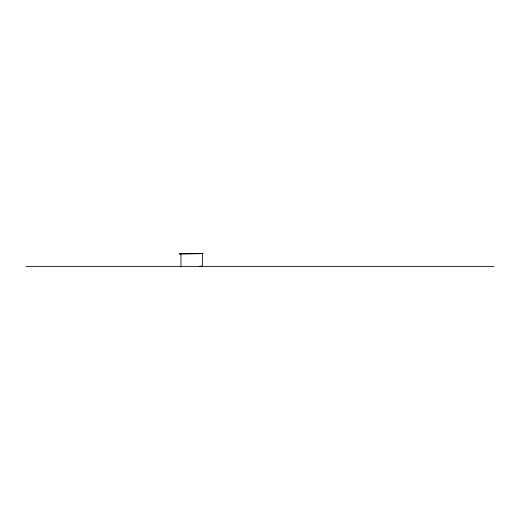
<?xml version="1.0" encoding="UTF-8"?>
<svg xmlns="http://www.w3.org/2000/svg" width="520" height="520" viewBox="0 0 520 520"><rect width="100%" height="100%" fill="white"/><g stroke="black" fill="none" stroke-linecap="round" stroke-linejoin="round"><path stroke-width="0.78" d="M201.636 266.37L200.369 266.403M201.481 266.097L201.714 266.409M199.264 266.318L201.656 266.286M26 266.389L494 266.389M202.43 253.87L202.43 266.389M201.63 266.052L201.656 266.409M180.973 253.87L180.973 266.389M202.995 253.591L179.283 253.87L202.995 253.591"/></g></svg>
